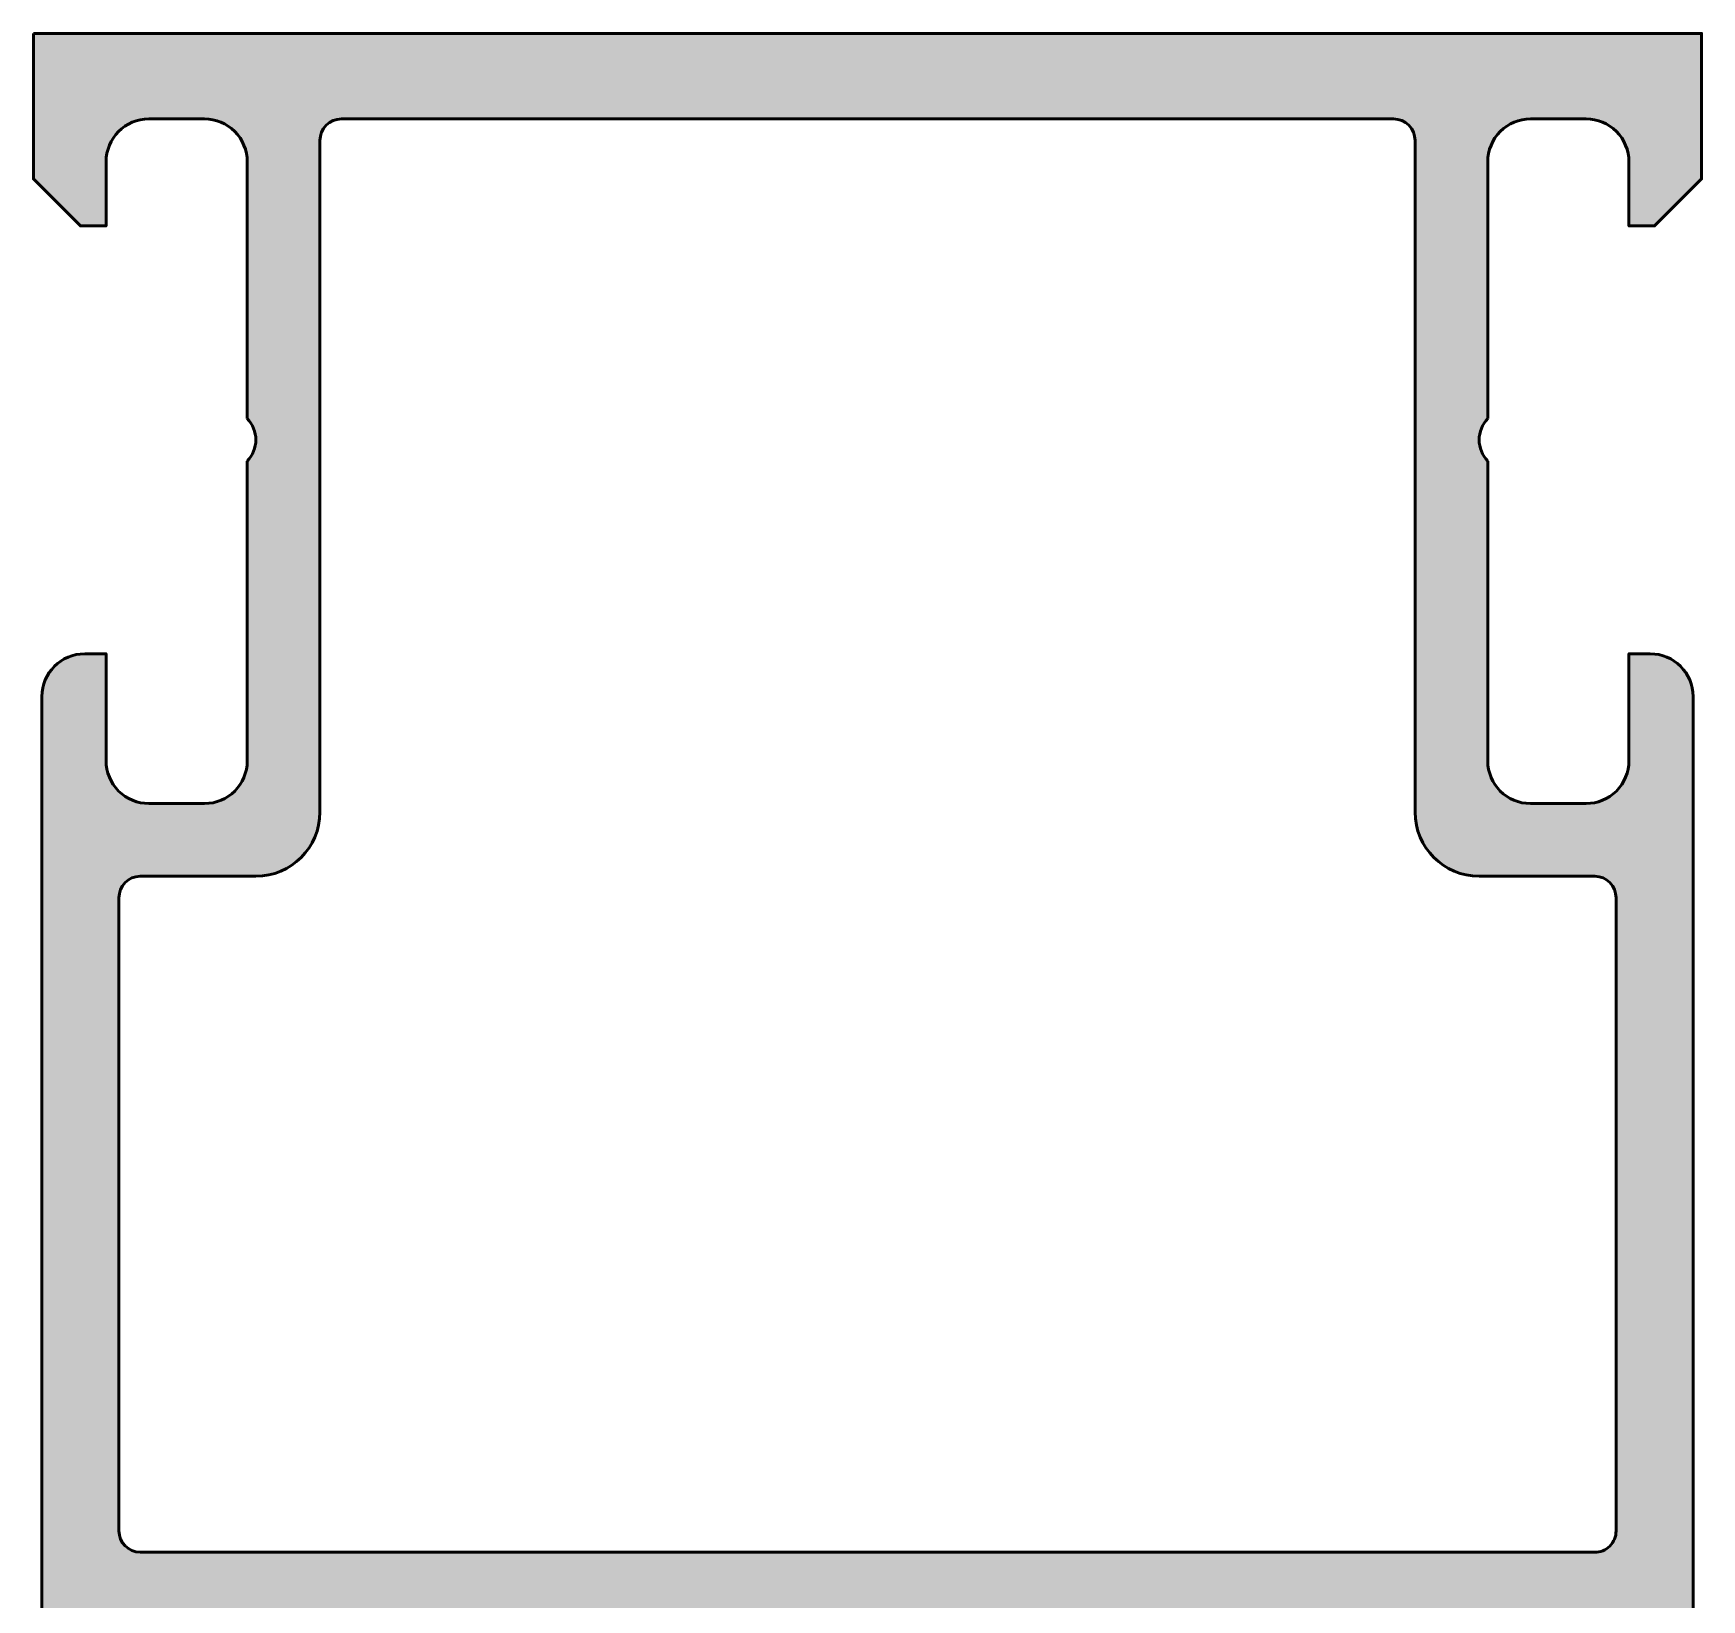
# Model space of a CAD drawing. Extents: x 0 to 69, y 0 to 90.
# Drawn here: x 0 to 39, y 53.39 to 90 of the extents above; entities that cross this region are included whole.
import ezdxf

# ---------------------------------------------------------------- set-up
doc = ezdxf.new("R2010")
doc.units = 0
doc.layers.add('0S-Alu contour', color=7, linetype='Continuous', lineweight=50)
doc.layers.add('0S-Alu hatch', color=252, linetype='Continuous', lineweight=25)

# ---------------------------------------------------------------- blocks, each defined once
blk = doc.blocks.new('430120__819F48F9_F358_45D8_BA7B_9F75BD97AC24_')
at = {"layer": '0S-Alu hatch'}
h = blk.add_hatch(color=256, dxfattribs=at)
edge = h.paths.add_edge_path()
edge.add_line((0, 90), (-6.6911111389e-06, 86.59999999998693))
edge.add_line((-6.6911111389e-06, 86.59999999998693), (1.09999330888877, 85.49999999998703))
edge.add_line((1.09999330888877, 85.49999999998703), (1.699993308888679, 85.49999999998703))
edge.add_line((1.699993308888679, 85.49999999998703), (1.699993308888679, 86.9999999999867))
edge.add_ellipse((2.699993308888799, 86.9999999999867), major_axis=(-1.000000000000119, 0), ratio=1, start_angle=270.00000000000034, end_angle=360, ccw=False)
edge.add_line((2.699993308888792, 87.9999999999868), (3.999993308888861, 87.9999999999868))
edge.add_ellipse((3.999993308888871, 86.99999999998683), major_axis=(-0.9999999999999857, 0), ratio=1, start_angle=180, end_angle=270.0000000000006, ccw=False)
edge.add_line((4.999993308888861, 86.99999999998681), (4.999993308888861, 80.99999999998681))
edge.add_ellipse((4.474993308888884, 80.4999999999868), major_axis=(-0.7249999999999829, 0), ratio=1, start_angle=136.3971810272952, end_angle=223.6028189727049, ccw=False)
edge.add_line((4.999993308888861, 79.99999999998681), (4.999993308888861, 72.99999999998698))
edge.add_ellipse((3.999993308888687, 72.99999999998698), major_axis=(-1.000000000000173, 0), ratio=1, start_angle=90.00000000000023, end_angle=180, ccw=False)
edge.add_line((3.99999330888869, 71.99999999998681), (2.699993308888679, 71.99999999998681))
edge.add_ellipse((2.699993308888669, 72.99999999998678), major_axis=(-0.9999999999999857, 0), ratio=1, start_angle=0, end_angle=90.00000000000051, ccw=False)
edge.add_line((1.699993308888679, 72.99999999998681), (1.699993308888679, 75.49999999998681))
edge.add_line((1.699993308888679, 75.49999999998681), (1.199993308888906, 75.49999999998681))
edge.add_arc((1.199993308888906, 74.49999999998704), 0.9999999999997726, 90, 179.9999910049365)
edge.add_line((0.1999933088891463, 74.50000015747045), (0.1999898443127677, 52.50037337065101))
edge.add_ellipse((0.1211451482097382, 52.23282478491539), major_axis=(-0.2789242403103476, 0), ratio=1, start_angle=178.8354106259141, end_angle=253.580123580517, ccw=False)
edge.add_line((0.4000117727073303, 52.22715578376664), (0.4000117727073303, 51.77356178376665))
edge.add_ellipse((0.1211436770642445, 51.76790112428959), major_axis=(-0.2789255417370673, 0), ratio=1, start_angle=106.42459455535749, end_angle=181.1628700728881, ccw=False)
edge.add_line((0.2000107727074009, 51.50035778376674), (0.200010772707401, 49.62034678375807))
edge.add_arc((0.5000107727072987, 49.62034678375807), 0.2999999999998977, 180, 270)
edge.add_line((0.5000107727072987, 49.32034678375817), (1.479985091750023, 49.32034678375817))
edge.add_arc((1.479985091750023, 49.62034678375809), 0.2999999999999261, 270, 360)
edge.add_line((1.779985091749949, 49.62034678375808), (1.779985088128873, 52.38031529429312))
edge.add_ellipse((1.900056283824096, 52.38031529429312), major_axis=(-0.1200711956952236, 0), ratio=1, start_angle=270.03397157571425, end_angle=360, ccw=False)
edge.add_line((1.899985091713415, 52.50038646888288), (6.199980255129105, 52.50038646888288))
edge.add_ellipse((6.199980255129106, 52.00038646888294), major_axis=(-0.4999999999999432, 0), ratio=1, start_angle=180, end_angle=270.0000000000001, ccw=False)
edge.add_line((6.699980255129048, 52.00038646888294), (6.699980255129048, 51.30038646888329))
edge.add_line((6.699980255129048, 51.30038646888329), (5.318484797506698, 48.90756614585552))
edge.add_arc((5.438100039777486, 48.83850625353141), 0.1381197846483835, 150.0000000000392, 275.6225775508294)
edge.add_arc((4.961757013950158, 53.67699533075408), 5.000000000023643, 275.6225775508282, 342.2511443808897)
edge.add_ellipse((10.19996740110555, 52.00034630966415), major_axis=(-0.4999999999785857, 0), ratio=1, start_angle=269.99999999999983, end_angle=342.2511443808901, ccw=False)
edge.add_line((10.19996740110556, 52.50034630964274), (11.83394199732169, 52.50034630964274))
edge.add_ellipse((11.83394199732169, 52.00034630964296), major_axis=(-0.4999999999997727, 0), ratio=1, start_angle=209.9999999999877, end_angle=270.0000000000002, ccw=False)
edge.add_arc((12.69996740110628, 52.50034630964281), 0.500000000000272, 209.9999999999885, 329.9999999999983)
edge.add_ellipse((13.56599280489091, 52.00034630964265), major_axis=(-0.4999999999999738, 0), ratio=1, start_angle=269.9999999999986, end_angle=329.9999999999973, ccw=False)
edge.add_line((13.56599280489092, 52.50034630964262), (29.00001103592876, 52.50034630964205))
edge.add_line((29.00001103592876, 52.50034630964205), (29.1247922619009, 52.48451591546154))
edge.add_line((29.1247922619009, 52.48451591546154), (29.24166467287523, 52.43805361369004))
edge.add_line((29.24166467287523, 52.43805361369004), (29.34324601848312, 52.36389745307679))
edge.add_line((29.34324601848312, 52.36389745307679), (29.42310945512963, 52.26673914195567))
edge.add_line((29.42310945512963, 52.26673914195567), (29.47620218681732, 52.15272568759406))
edge.add_line((29.47620218681732, 52.15272568759406), (29.95561236648655, 51.09623330087038))
edge.add_line((29.95561236648655, 51.09623330087038), (30.66560490534107, 50.17867083523038))
edge.add_line((30.66560490534107, 50.17867083523038), (31.56795351303845, 49.44944023125856))
edge.add_line((31.56795351303845, 49.44944023125856), (32.61407536936531, 48.94780356463797))
edge.add_line((32.61407536936531, 48.94780356463797), (33.74764684325987, 48.70076915984487))
edge.add_line((33.74764684325987, 48.70076915984487), (33.78383195039169, 48.70193723732427))
edge.add_line((33.78383195039169, 48.70193723732427), (33.81848886339776, 48.71240742183545))
edge.add_line((33.81848886339776, 48.71240742183545), (33.8492679143476, 48.73146985624817))
edge.add_line((33.8492679143476, 48.73146985624817), (33.87408234642544, 48.75783214642854))
edge.add_line((33.87408234642544, 48.75783214642854), (33.89124979180633, 48.78970698293028))
edge.add_line((33.89124979180633, 48.78970698293028), (33.89960633274495, 48.82493331692263))
edge.add_line((33.89960633274495, 48.82493331692263), (33.89858541282865, 48.86112287488481))
edge.add_line((33.89858541282865, 48.86112287488481), (33.88825624834294, 48.89582207867988))
edge.add_line((33.88825624834294, 48.89582207867988), (32.50001161943601, 51.30034783551502))
edge.add_line((32.50001161943601, 51.30034783551502), (32.50001161943647, 52.00034478376688))
edge.add_line((32.50001161943647, 52.00034478376688), (32.51254369374374, 52.11160816974393))
edge.add_line((32.51254369374374, 52.11160816974393), (32.54952160805351, 52.21729273720029))
edge.add_line((32.54952160805351, 52.21729273720029), (32.60909088420249, 52.31209830288048))
edge.add_line((32.60909088420249, 52.31209830288048), (32.68826406538915, 52.39127027598863))
edge.add_line((32.68826406538915, 52.39127027598863), (32.78307054001562, 52.45083810551261))
edge.add_line((32.78307054001562, 52.45083810551261), (32.8887556716968, 52.48781440719813))
edge.add_line((32.8887556716968, 52.48781440719813), (33.00001924888443, 52.50034478375801))
edge.add_line((33.00001924888443, 52.50034478375801), (37.30003730178578, 52.50034478190116))
edge.add_line((37.30003730178578, 52.50034478190116), (37.33109357438753, 52.49625312166199))
edge.add_line((37.33109357438753, 52.49625312166199), (37.36003293722319, 52.48426366670901))
edge.add_line((37.36003293722319, 52.48426366670901), (37.38488360366137, 52.4651933198594))
edge.add_line((37.38488360366137, 52.4651933198594), (37.40395237084431, 52.44034144126795))
edge.add_line((37.40395237084431, 52.44034144126795), (37.41593998624694, 52.41140131638224))
edge.add_line((37.41593998624694, 52.41140131638224), (37.42002967239114, 52.38034478375766))
edge.add_line((37.42002967239114, 52.38034478375766), (37.42002967239114, 49.62034678375847))
edge.add_line((37.42002967239114, 49.62034678375847), (37.43025192450455, 49.54270107022807))
edge.add_line((37.43025192450455, 49.54270107022807), (37.46022205125655, 49.47034678375747))
edge.add_line((37.46022205125655, 49.47034678375747), (37.5078976380355, 49.40821474940197))
edge.add_line((37.5078976380355, 49.40821474940197), (37.57002967239123, 49.36053916262256))
edge.add_line((37.57002967239123, 49.36053916262256), (37.64238395886059, 49.33056903587157))
edge.add_line((37.64238395886059, 49.33056903587157), (37.72002967238996, 49.32034678375839))
edge.add_line((37.72002967238996, 49.32034678375839), (38.70000399143282, 49.32034678375794))
edge.add_line((38.70000399143282, 49.32034678375794), (38.7667602716192, 49.32786841010352))
edge.add_line((38.7667602716192, 49.32786841010352), (38.83016911317009, 49.35005612338773))
edge.add_line((38.83016911317009, 49.35005612338773), (38.88705093199133, 49.38579733901747))
edge.add_line((38.88705093199133, 49.38579733901747), (38.93455343617416, 49.43329984320053))
edge.add_line((38.93455343617416, 49.43329984320053), (38.97029465180504, 49.49018166202302))
edge.add_line((38.97029465180504, 49.49018166202302), (38.99248236508856, 49.55359050357185))
edge.add_line((38.99248236508856, 49.55359050357185), (39.00000399143392, 49.62034678376006))
edge.add_line((39.00000399143392, 49.62034678376006), (39.00000399143346, 51.50035778376707))
edge.add_line((39.00000399143346, 51.50035778376707), (38.93366351934446, 51.52975364874919))
edge.add_line((38.93366351934446, 51.52975364874919), (38.87715015008416, 51.57526644046606))
edge.add_line((38.87715015008416, 51.57526644046606), (38.83428849623647, 51.633816024108))
edge.add_line((38.83428849623647, 51.633816024108), (38.80797927356002, 51.70143998374465))
edge.add_line((38.80797927356002, 51.70143998374465), (38.80000299143376, 51.77356178376704))
edge.add_line((38.80000299143376, 51.77356178376704), (38.7999994124002, 74.50000015747024))
edge.add_arc((37.79999941240038, 74.49999999998698), 0.9999999999998275, 8.9950635202e-06, 90)
edge.add_line((37.79999941240038, 75.49999999998681), (37.29999941240044, 75.49999999998681))
edge.add_line((37.29999941240044, 75.49999999998681), (37.29999941240044, 72.99999999998653))
edge.add_ellipse((36.2999994124006, 72.99999999998653), major_axis=(-0.9999999999998365, 0), ratio=1, start_angle=89.99999999999551, end_angle=180, ccw=False)
edge.add_line((36.29999941240053, 71.9999999999867), (34.9999994124004, 71.99999999998681))
edge.add_ellipse((34.9999994124005, 72.99999999998683), major_axis=(-1.000000000000014, 0), ratio=1, start_angle=0, end_angle=89.99999999999432, ccw=False)
edge.add_line((33.99999941240049, 72.99999999998681), (33.99999941240049, 79.99999999998681))
edge.add_ellipse((34.52499941240048, 80.4999999999868), major_axis=(-0.7249999999999939, 0), ratio=1, start_angle=-43.602818972704085, end_angle=43.602818972704085, ccw=False)
edge.add_line((33.99999941240049, 80.99999999998681), (33.99999941240049, 86.99999999998681))
edge.add_ellipse((34.99999941240048, 86.99999999998683), major_axis=(-0.9999999999999928, 0), ratio=1, start_angle=269.9999999999996, end_angle=360, ccw=False)
edge.add_line((34.99999941240048, 87.9999999999868), (36.29999941240067, 87.9999999999868))
edge.add_ellipse((36.29999941240067, 86.99999999998683), major_axis=(-0.9999999999999857, 0), ratio=1, start_angle=180, end_angle=270.0000000000004, ccw=False)
edge.add_line((37.29999941240067, 86.99999999998681), (37.29999941240067, 85.4999999999868))
edge.add_line((37.29999941240067, 85.4999999999868), (37.89999941240058, 85.4999999999868))
edge.add_line((37.89999941240058, 85.4999999999868), (38.99999941240049, 86.59999999998674))
edge.add_line((38.99999941240049, 86.59999999998674), (38.99999941240049, 90))
edge.add_line((38.99999941240049, 90), (0, 90))
edge = h.paths.add_edge_path()
edge.add_ellipse((7.199988731252247, 87.5000030517449), major_axis=(-0.5000000000000142, 0), ratio=1, start_angle=270, end_angle=360, ccw=False)
edge.add_line((7.199988731252247, 88.0000030517449), (31.80000399003703, 88.0000030517449))
edge.add_ellipse((31.80000399003703, 87.50000305174481), major_axis=(-0.5000000000000853, 0), ratio=1, start_angle=180, end_angle=269.9999999999996, ccw=False)
edge.add_line((32.30000399003711, 87.50000305174471), (32.30000399003439, 71.79999542235029))
edge.add_arc((33.80000399003433, 71.79999542235004), 1.499999999999943, 180, 270)
edge.add_line((33.80000399003433, 70.2999954223501), (36.50000398631573, 70.2999954223501))
edge.add_ellipse((36.5000039863067, 69.79999542234106), major_axis=(-0.5000000000090381, 0), ratio=1, start_angle=180, end_angle=269.9999999989643, ccw=False)
edge.add_line((37.00000398631573, 69.79999542245793), (37.00000399004103, 55.00034631003102))
edge.add_ellipse((36.50000754668531, 55.00034630990517), major_axis=(-0.4999964433557189, 0), ratio=1, start_angle=89.99829152056572, end_angle=180, ccw=False)
edge.add_line((36.4999926374957, 54.50034986677174), (2.499973822068227, 54.50136369943989))
edge.add_ellipse((2.49998873136401, 55.00136369921778), major_axis=(-0.5000000000001821, 0), ratio=1, start_angle=0, end_angle=89.9982915205519, ccw=False)
edge.add_line((1.999988731363828, 55.00136369933975), (1.999988734973609, 69.79999542247208))
edge.add_ellipse((2.49998873497358, 69.79999542235012), major_axis=(-0.4999999999999716, 0), ratio=1, start_angle=270, end_angle=360, ccw=False)
edge.add_line((2.49998873497358, 70.2999954223501), (5.199988731252233, 70.2999954223501))
edge.add_arc((5.199988731252233, 71.7999954223501), 1.5, 270, 360)
edge.add_line((6.699988731252233, 71.7999954223501), (6.699988731252233, 87.50000305174488))
at = {"layer": '0S-Alu contour', "color": 7}
for points in [[(0, 90), (-6.6911111389e-06, 86.59999999998693), (1.09999330888877, 85.49999999998703), (1.699993308888679, 85.49999999998703), (1.699993308888679, 86.9999999999867)], [(37.29999941240067, 86.99999999998681), (37.29999941240067, 85.4999999999868), (37.89999941240058, 85.4999999999868), (38.99999941240049, 86.59999999998674), (38.99999941240049, 90), (0, 90)], [(2.699993308888792, 87.9999999999868), (3.999993308888861, 87.9999999999868)], [(7.199988731252247, 88.0000030517449), (31.80000399003703, 88.0000030517449)], [(34.99999941240048, 87.9999999999868), (36.29999941240067, 87.9999999999868)], [(6.699988731252233, 71.7999954223501), (6.699988731252233, 87.50000305174488)], [(32.30000399003711, 87.50000305174471), (32.30000399003439, 71.79999542235029)], [(4.999993308888861, 86.99999999998681), (4.999993308888861, 80.99999999998681)], [(33.99999941240049, 80.99999999998681), (33.99999941240049, 86.99999999998681)], [(4.999993308888861, 79.99999999998681), (4.999993308888861, 72.99999999998698)], [(33.99999941240049, 72.99999999998681), (33.99999941240049, 79.99999999998681)], [(1.699993308888679, 72.99999999998681), (1.699993308888679, 75.49999999998681), (1.199993308888906, 75.49999999998681)], [(37.79999941240038, 75.49999999998681), (37.29999941240044, 75.49999999998681), (37.29999941240044, 72.99999999998653)], [(0.1999933088891463, 74.50000015747045), (0.1999898443127677, 52.50037337065101)], [(13.56599280489092, 52.50034630964262), (29.00001103592876, 52.50034630964205), (29.1247922619009, 52.48451591546154), (29.24166467287523, 52.43805361369004), (29.34324601848312, 52.36389745307679), (29.42310945512963, 52.26673914195567), (29.47620218681732, 52.15272568759406), (29.95561236648655, 51.09623330087038), (30.66560490534107, 50.17867083523038), (31.56795351303845, 49.44944023125856), (32.61407536936531, 48.94780356463797), (33.74764684325987, 48.70076915984487), (33.78383195039169, 48.70193723732427), (33.81848886339776, 48.71240742183545), (33.8492679143476, 48.73146985624817), (33.87408234642544, 48.75783214642854), (33.89124979180633, 48.78970698293028), (33.89960633274495, 48.82493331692263), (33.89858541282865, 48.86112287488481), (33.88825624834294, 48.89582207867988), (32.50001161943601, 51.30034783551502), (32.50001161943647, 52.00034478376688), (32.51254369374374, 52.11160816974393), (32.54952160805351, 52.21729273720029), (32.60909088420249, 52.31209830288048), (32.68826406538915, 52.39127027598863), (32.78307054001562, 52.45083810551261), (32.8887556716968, 52.48781440719813), (33.00001924888443, 52.50034478375801), (37.30003730178578, 52.50034478190116), (37.33109357438753, 52.49625312166199), (37.36003293722319, 52.48426366670901), (37.38488360366137, 52.4651933198594), (37.40395237084431, 52.44034144126795), (37.41593998624694, 52.41140131638224), (37.42002967239114, 52.38034478375766), (37.42002967239114, 49.62034678375847), (37.43025192450455, 49.54270107022807), (37.46022205125655, 49.47034678375747), (37.5078976380355, 49.40821474940197), (37.57002967239123, 49.36053916262256), (37.64238395886059, 49.33056903587157), (37.72002967238996, 49.32034678375839), (38.70000399143282, 49.32034678375794), (38.7667602716192, 49.32786841010352), (38.83016911317009, 49.35005612338773), (38.88705093199133, 49.38579733901747), (38.93455343617416, 49.43329984320053), (38.97029465180504, 49.49018166202302), (38.99248236508856, 49.55359050357185), (39.00000399143392, 49.62034678376006), (39.00000399143346, 51.50035778376707), (38.93366351934446, 51.52975364874919), (38.87715015008416, 51.57526644046606), (38.83428849623647, 51.633816024108), (38.80797927356002, 51.70143998374465), (38.80000299143376, 51.77356178376704), (38.7999994124002, 74.50000015747024)], [(3.99999330888869, 71.99999999998681), (2.699993308888679, 71.99999999998681)], [(36.29999941240053, 71.9999999999867), (34.9999994124004, 71.99999999998681)], [(2.49998873497358, 70.2999954223501), (5.199988731252233, 70.2999954223501)], [(33.80000399003433, 70.2999954223501), (36.50000398631573, 70.2999954223501)], [(1.999988731363828, 55.00136369933975), (1.999988734973609, 69.79999542247208)], [(37.00000398631573, 69.79999542245793), (37.00000399004103, 55.00034631003102)], [(36.4999926374957, 54.50034986677174), (2.499973822068227, 54.50136369943989)], [(1.779985091749949, 49.62034678375808), (1.779985088128873, 52.38031529429312)], [(1.899985091713415, 52.50038646888288), (6.199980255129105, 52.50038646888288)], [(10.19996740110556, 52.50034630964274), (11.83394199732169, 52.50034630964274)], [(0.4000117727073303, 52.22715578376664), (0.4000117727073303, 51.77356178376665)], [(6.699980255129048, 52.00038646888294), (6.699980255129048, 51.30038646888329), (5.318484797506698, 48.90756614585552)], [(0.2000107727074009, 51.50035778376674), (0.200010772707401, 49.62034678375807)], [(0.5000107727072987, 49.32034678375817), (1.479985091750023, 49.32034678375817)]]:
    blk.add_lwpolyline(points, dxfattribs=at)
at = {"layer": '0S-Alu contour', "color": 7, "extrusion": (0, 0, -1)}
for centre, radius, start, end in [((-2.699993308888799, 86.9999999999867), 1.000000000000119, 0, 89.99999999999964), ((-3.999993308888871, 86.99999999998683), 0.9999999999999857, 89.99999999999939, 180), ((-7.199988731252247, 87.5000030517449), 0.5000000000000142, 0, 90), ((-31.80000399003703, 87.50000305174481), 0.5000000000000853, 90.0000000000004, 180), ((-34.99999941240048, 86.99999999998683), 0.9999999999999928, 0, 90.0000000000004), ((-36.29999941240067, 86.99999999998683), 0.9999999999999857, 89.99999999999959, 180), ((-4.474993308888884, 80.4999999999868), 0.7249999999999829, 136.3971810272951, 223.6028189727049), ((-34.52499941240048, 80.4999999999868), 0.7249999999999939, 316.3971810272959, 43.6028189727041), ((-2.699993308888669, 72.99999999998678), 0.9999999999999857, 269.9999999999995, 0), ((-3.999993308888687, 72.99999999998698), 1.000000000000173, 180, 269.9999999999998), ((-34.9999994124005, 72.99999999998683), 1.000000000000014, 270.0000000000057, 0), ((-36.2999994124006, 72.99999999998653), 0.9999999999998365, 180, 270.0000000000045), ((-2.49998873497358, 69.79999542235012), 0.4999999999999716, 0, 90), ((-36.5000039863067, 69.79999542234106), 0.5000000000090381, 90.00000000103569, 180), ((-2.49998873136401, 55.00136369921778), 0.5000000000001821, 270.0017084794481, 0), ((-36.50000754668531, 55.00034630990517), 0.4999964433557189, 180, 270.0017084794343), ((-0.1211451482097382, 52.23282478491539), 0.2789242403103476, 106.419876419483, 181.1645893740859), ((-1.900056283824096, 52.38031529429312), 0.1200711956952236, 0, 89.96602842428575), ((-6.199980255129106, 52.00038646888294), 0.4999999999999432, 89.99999999999991, 180), ((-10.19996740110555, 52.00034630966415), 0.4999999999785857, 17.74885561910991, 90.00000000000018), ((-11.83394199732169, 52.00034630964296), 0.4999999999997727, 89.9999999999998, 150.0000000000123), ((-13.56599280489091, 52.00034630964265), 0.4999999999999738, 30.00000000000266, 90.00000000000142), ((-0.1211436770642445, 51.76790112428959), 0.2789255417370673, 178.8371299271119, 253.5754054446425)]:
    blk.add_arc(centre, radius, start, end, dxfattribs=at)
at = {"layer": '0S-Alu contour', "color": 7}
for centre, radius, start, end in [((1.199993308888906, 74.49999999998704), 0.9999999999997726, 90, 179.9999910049365), ((37.79999941240038, 74.49999999998698), 0.9999999999998275, 8.9950635202e-06, 90), ((5.199988731252233, 71.7999954223501), 1.5, 270, 0), ((33.80000399003433, 71.79999542235004), 1.499999999999943, 180, 270), ((4.961757013950158, 53.67699533075408), 5.000000000023643, 275.6225775508282, 342.2511443808897), ((12.69996740110628, 52.50034630964281), 0.500000000000272, 209.9999999999885, 329.9999999999983), ((0.5000107727072987, 49.62034678375807), 0.2999999999998977, 180, 270), ((1.479985091750023, 49.62034678375809), 0.2999999999999261, 270, 0), ((5.438100039777486, 48.83850625353141), 0.1381197846483835, 150.0000000000392, 275.6225775508294)]:
    blk.add_arc(centre, radius, start, end, dxfattribs=at)
blk = doc.blocks.new('430470__A7119363_1BAD_44AD_94CD_E9ED10CB6213_')
at = {"layer": '0S-Alu contour', "color": 7}
blk.add_blockref('430120__819F48F9_F358_45D8_BA7B_9F75BD97AC24_', (0, 0), dxfattribs=at)

msp = doc.modelspace()

# ---------------------------------------------------------------- block references
at = {"layer": '0S-Alu contour', "color": 7}
msp.add_blockref('430470__A7119363_1BAD_44AD_94CD_E9ED10CB6213_', (0, 0), dxfattribs=at)

doc.saveas('drawing.dxf')
